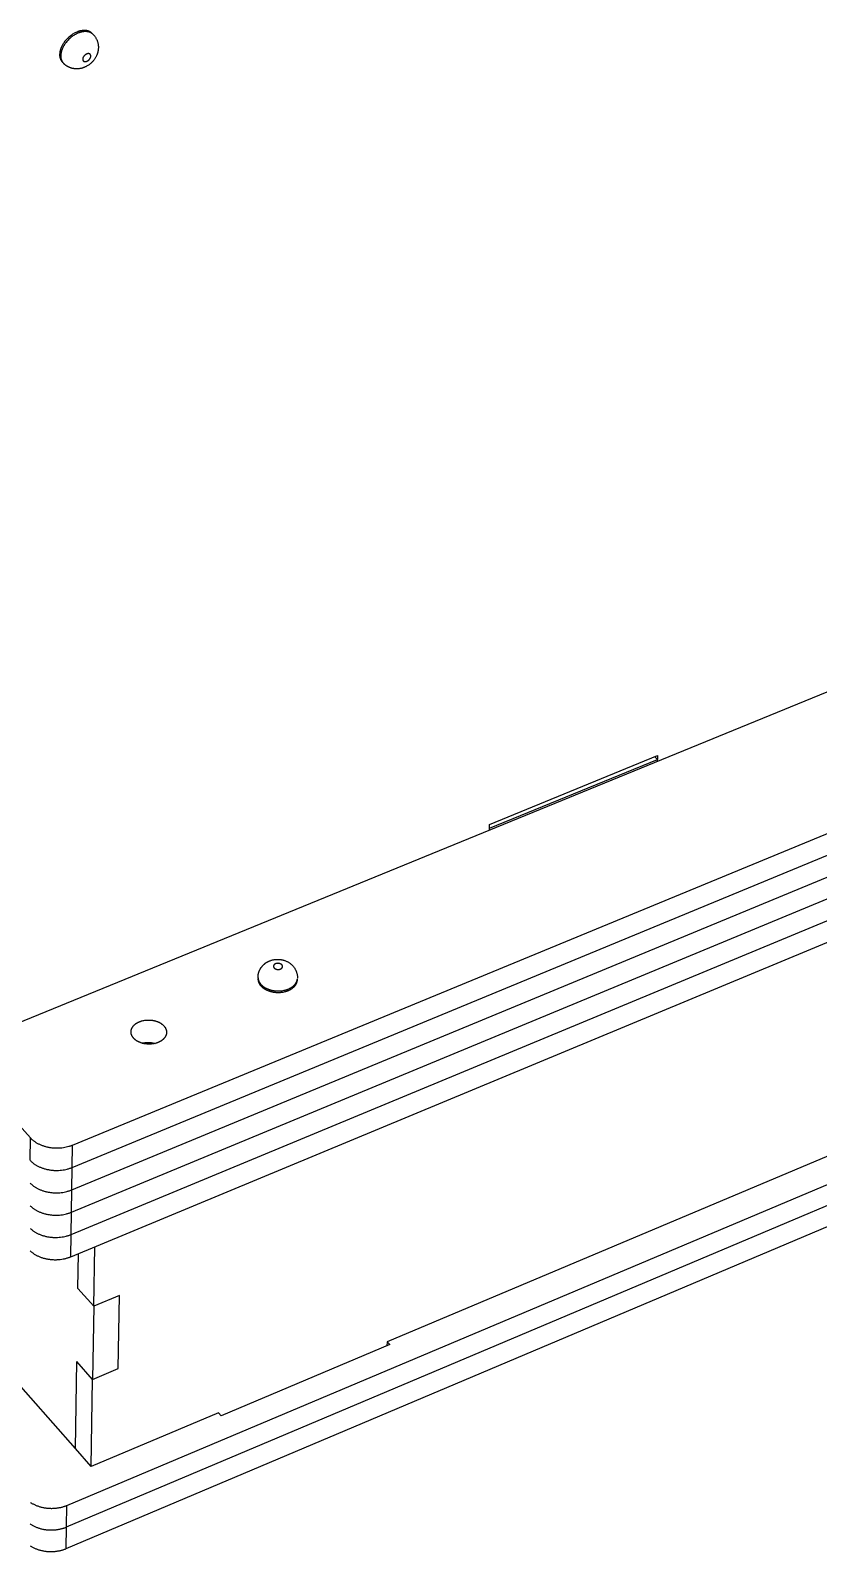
# Model space of a CAD drawing. Extents: x 623 to 1150, y 6 to 775.
# Drawn here: x 721.1 to 786.6, y 6 to 132.3 of the extents above; entities that cross this region are included whole.
import ezdxf

# ---------------------------------------------------------------- set-up
doc = ezdxf.new("R2010")
doc.units = 0
doc.layers.add('DIMENSIONES', color=7, linetype='CONTINUOUS')

msp = doc.modelspace()

# ---------------------------------------------------------------- linework, layer by layer
at = {"layer": 'DIMENSIONES'}
for points in [[(726.239, 132.01), (726.226, 132.022), (726.213, 132.035), (726.2, 132.047), (726.186, 132.059), (726.172, 132.07), (726.158, 132.082), (726.143, 132.092), (726.128, 132.103), (726.113, 132.113), (726.097, 132.123), (726.081, 132.133), (726.065, 132.142), (726.049, 132.151), (726.032, 132.159), (726.015, 132.167), (725.998, 132.175), (725.981, 132.183), (725.963, 132.19), (725.945, 132.196), (725.927, 132.203), (725.908, 132.209), (725.89, 132.214), (725.871, 132.22), (725.852, 132.225), (725.833, 132.229), (725.813, 132.233), (725.794, 132.237), (725.774, 132.24), (725.754, 132.243), (725.734, 132.246), (725.714, 132.248), (725.694, 132.25), (725.673, 132.252), (725.653, 132.253), (725.611, 132.254), (725.57, 132.254), (725.528, 132.253), (725.485, 132.25), (725.443, 132.246), (725.4, 132.24), (725.358, 132.234), (725.316, 132.226), (725.273, 132.217), (725.231, 132.207), (725.189, 132.195), (725.147, 132.183), (725.106, 132.17), (725.065, 132.156), (725.024, 132.14), (724.959, 132.114), (724.893, 132.085), (724.826, 132.052), (724.758, 132.016), (724.69, 131.977), (724.621, 131.934), (724.553, 131.889), (724.485, 131.84), (724.417, 131.789), (724.35, 131.734), (724.285, 131.676), (724.221, 131.616), (724.158, 131.554), (724.098, 131.489), (724.04, 131.422), (723.984, 131.354), (723.931, 131.284), (723.906, 131.249), (723.881, 131.213), (723.858, 131.177), (723.835, 131.141), (723.812, 131.105), (723.791, 131.069), (723.771, 131.032), (723.751, 130.996), (723.732, 130.959), (723.714, 130.923), (723.697, 130.887), (723.681, 130.85), (723.666, 130.814), (723.652, 130.779), (723.639, 130.743), (723.626, 130.707), (723.615, 130.672), (723.604, 130.637), (723.594, 130.603), (723.585, 130.569), (723.577, 130.535), (723.57, 130.501), (723.564, 130.468), (723.558, 130.436), (723.554, 130.404), (723.55, 130.372), (723.547, 130.341), (723.545, 130.31), (723.543, 130.28), (723.542, 130.251)], [(726.331, 131.914), (726.319, 131.926), (726.306, 131.939), (726.292, 131.951), (726.279, 131.963), (726.265, 131.974), (726.25, 131.985), (726.236, 131.996), (726.221, 132.007), (726.206, 132.017), (726.19, 132.027), (726.174, 132.037), (726.158, 132.046), (726.142, 132.055), (726.125, 132.063), (726.108, 132.071), (726.091, 132.079), (726.073, 132.087), (726.056, 132.094), (726.038, 132.1), (726.02, 132.107), (726.001, 132.113), (725.983, 132.118), (725.964, 132.124), (725.945, 132.128), (725.926, 132.133), (725.906, 132.137), (725.887, 132.141), (725.867, 132.144), (725.847, 132.147), (725.827, 132.15), (725.807, 132.152), (725.786, 132.154), (725.766, 132.156), (725.745, 132.157), (725.704, 132.158), (725.662, 132.158), (725.62, 132.157), (725.578, 132.154), (725.536, 132.15), (725.493, 132.144), (725.451, 132.138), (725.408, 132.13), (725.366, 132.121), (725.324, 132.111), (725.282, 132.099), (725.24, 132.087), (725.199, 132.074), (725.158, 132.059), (725.117, 132.044), (725.052, 132.018), (724.986, 131.988), (724.918, 131.956), (724.851, 131.92), (724.782, 131.881), (724.714, 131.838), (724.645, 131.793), (724.577, 131.744), (724.51, 131.692), (724.443, 131.638), (724.377, 131.58), (724.313, 131.52), (724.251, 131.458), (724.191, 131.393), (724.133, 131.326), (724.077, 131.258), (724.024, 131.188), (723.999, 131.152), (723.974, 131.117), (723.95, 131.081), (723.927, 131.045), (723.905, 131.009), (723.884, 130.972), (723.863, 130.936), (723.844, 130.9), (723.825, 130.863), (723.807, 130.827), (723.79, 130.79), (723.774, 130.754), (723.759, 130.718), (723.745, 130.682), (723.731, 130.647), (723.719, 130.611), (723.707, 130.576), (723.697, 130.541), (723.687, 130.507), (723.678, 130.472), (723.67, 130.439), (723.663, 130.405), (723.656, 130.372), (723.651, 130.34), (723.646, 130.308), (723.642, 130.276), (723.639, 130.245), (723.637, 130.214), (723.636, 130.184), (723.635, 130.154)], [(726.331, 131.914), (726.364, 131.879), (726.395, 131.843), (726.426, 131.806), (726.455, 131.767), (726.483, 131.728), (726.51, 131.688), (726.536, 131.647), (726.56, 131.606), (726.583, 131.563), (726.605, 131.52), (726.625, 131.476), (726.644, 131.432), (726.661, 131.387), (726.677, 131.342), (726.692, 131.296), (726.705, 131.25), (726.718, 131.198), (726.729, 131.146), (726.738, 131.093), (726.745, 131.04), (726.751, 130.987), (726.755, 130.934), (726.757, 130.88), (726.757, 130.827), (726.755, 130.783), (726.753, 130.739), (726.749, 130.695), (726.744, 130.651), (726.737, 130.607), (726.73, 130.563), (726.722, 130.52), (726.712, 130.476), (726.701, 130.433), (726.69, 130.39), (726.677, 130.348), (726.663, 130.306), (726.648, 130.264), (726.631, 130.223), (726.614, 130.183), (726.596, 130.142), (726.573, 130.094), (726.548, 130.046), (726.522, 129.999), (726.495, 129.953), (726.466, 129.907), (726.436, 129.863), (726.405, 129.819), (726.372, 129.777), (726.335, 129.73), (726.296, 129.685), (726.255, 129.64), (726.213, 129.597), (726.169, 129.556), (726.124, 129.515), (726.078, 129.476), (726.03, 129.438), (725.981, 129.402), (725.932, 129.368), (725.881, 129.335), (725.829, 129.304), (725.776, 129.274), (725.723, 129.246), (725.669, 129.22), (725.614, 129.196), (725.567, 129.177), (725.536, 129.165), (725.504, 129.154), (725.472, 129.143), (725.44, 129.133), (725.407, 129.124), (725.374, 129.115), (725.341, 129.107), (725.308, 129.1), (725.274, 129.093), (725.241, 129.087), (725.207, 129.081), (725.173, 129.077), (725.138, 129.073), (725.104, 129.07), (725.07, 129.067), (725.036, 129.065), (725.001, 129.064), (724.967, 129.064), (724.932, 129.064), (724.898, 129.065), (724.864, 129.067), (724.83, 129.07), (724.795, 129.073), (724.761, 129.077), (724.728, 129.081), (724.694, 129.087), (724.661, 129.093), (724.627, 129.099), (724.594, 129.106), (724.561, 129.114), (724.529, 129.123), (724.497, 129.132), (724.463, 129.143), (724.43, 129.154), (724.397, 129.167), (724.365, 129.18), (724.332, 129.193), (724.3, 129.208), (724.269, 129.223), (724.237, 129.239), (724.212, 129.253), (724.186, 129.267), (724.161, 129.282), (724.136, 129.298), (724.111, 129.314), (724.087, 129.33), (724.063, 129.347), (724.039, 129.365), (724.015, 129.383), (723.992, 129.401), (723.97, 129.42), (723.948, 129.439), (723.926, 129.459), (723.904, 129.479), (723.883, 129.5), (723.863, 129.521)], [(726.241, 132.008), (726.252, 131.996)], [(723.542, 130.251), (723.541, 130.23), (723.541, 130.208), (723.541, 130.187), (723.542, 130.166), (723.543, 130.144), (723.545, 130.123), (723.547, 130.101), (723.55, 130.08), (723.553, 130.059), (723.557, 130.037), (723.562, 130.016), (723.567, 129.995), (723.572, 129.973), (723.579, 129.952), (723.585, 129.932), (723.592, 129.911), (723.6, 129.89), (723.608, 129.87), (723.617, 129.85), (723.626, 129.83), (723.636, 129.811), (723.646, 129.791), (723.656, 129.772), (723.668, 129.754), (723.679, 129.735), (723.691, 129.717), (723.703, 129.7), (723.716, 129.682), (723.729, 129.665), (723.742, 129.649), (723.756, 129.633), (723.77, 129.617)], [(723.635, 130.154), (723.634, 130.134), (723.634, 130.113), (723.634, 130.093), (723.635, 130.072), (723.636, 130.051), (723.637, 130.03), (723.64, 130.009), (723.642, 129.988), (723.645, 129.967), (723.649, 129.947), (723.653, 129.926), (723.658, 129.905), (723.663, 129.885), (723.669, 129.864), (723.675, 129.844), (723.682, 129.824), (723.689, 129.804), (723.697, 129.784), (723.705, 129.764), (723.714, 129.745), (723.723, 129.726), (723.732, 129.707), (723.742, 129.688), (723.753, 129.67), (723.764, 129.652), (723.775, 129.634), (723.786, 129.616), (723.798, 129.599), (723.811, 129.583), (723.823, 129.566), (723.836, 129.55), (723.85, 129.534)], [(723.858, 129.525), (723.77, 129.617)], [(724.619, 39.745), (850.968, 91.89)], [(724.59, 37.883), (850.804, 90.045)], [(724.561, 36.025), (850.642, 88.203)], [(811.043, 87.077), (714.587, 47.624)], [(724.532, 34.171), (850.479, 86.364)], [(724.503, 32.321), (850.317, 84.53)], [(724.474, 30.475), (850.155, 82.7)], [(759.238, 66.358), (773.192, 72.063)], [(773.178, 71.754), (772.969, 71.972)], [(773.192, 72.063), (773.178, 71.754)], [(759.227, 66.048), (773.178, 71.754)], [(773.171, 71.586), (773.178, 71.754)], [(759.221, 65.881), (759.227, 66.048)], [(759.227, 66.048), (759.238, 66.358)], [(724.152, 9.838), (848.346, 62.227)], [(724.124, 8.041), (848.188, 60.444)], [(724.096, 6.249), (848.031, 58.665)], [(740.011, 53.684), (740.012, 53.711), (740.013, 53.738), (740.015, 53.764), (740.017, 53.791), (740.02, 53.818), (740.024, 53.844), (740.028, 53.871), (740.032, 53.898), (740.037, 53.924), (740.042, 53.95), (740.048, 53.976), (740.055, 54.003), (740.062, 54.028), (740.069, 54.054), (740.077, 54.08), (740.085, 54.105), (740.098, 54.143), (740.113, 54.18), (740.128, 54.216), (740.144, 54.253), (740.162, 54.288), (740.18, 54.324), (740.199, 54.358), (740.219, 54.393), (740.236, 54.418), (740.253, 54.444), (740.27, 54.469), (740.288, 54.495), (740.307, 54.519), (740.326, 54.544), (740.345, 54.568), (740.365, 54.592), (740.386, 54.615), (740.407, 54.638), (740.428, 54.661), (740.451, 54.683), (740.473, 54.705), (740.496, 54.726), (740.519, 54.747), (740.543, 54.768), (740.567, 54.788), (740.592, 54.807), (740.617, 54.826), (740.642, 54.845), (740.668, 54.863), (740.694, 54.88), (740.72, 54.897), (740.747, 54.913), (740.773, 54.929), (740.801, 54.944), (740.828, 54.959), (740.855, 54.973), (740.883, 54.986), (740.911, 54.999), (740.939, 55.011), (740.968, 55.023)], [(740.968, 55.023), (741.016, 55.042), (741.065, 55.06), (741.115, 55.076), (741.165, 55.091), (741.212, 55.103), (741.259, 55.114), (741.307, 55.123), (741.356, 55.132), (741.404, 55.139), (741.453, 55.144), (741.502, 55.149), (741.551, 55.152), (741.6, 55.154), (741.649, 55.154), (741.698, 55.153), (741.747, 55.151), (741.796, 55.148), (741.844, 55.143), (741.893, 55.137), (741.941, 55.13), (741.974, 55.124), (742.007, 55.117), (742.04, 55.11), (742.072, 55.102), (742.105, 55.094), (742.137, 55.085), (742.169, 55.075), (742.201, 55.065), (742.25, 55.048), (742.298, 55.03), (742.346, 55.01), (742.394, 54.989), (742.441, 54.966), (742.487, 54.941), (742.532, 54.916), (742.577, 54.888), (742.62, 54.86), (742.663, 54.83), (742.705, 54.798), (742.746, 54.766), (742.785, 54.732), (742.824, 54.697), (742.861, 54.661), (742.897, 54.624), (742.927, 54.59), (742.957, 54.554), (742.986, 54.518), (743.013, 54.48), (743.04, 54.442), (743.065, 54.403), (743.089, 54.364), (743.111, 54.323), (743.133, 54.282), (743.153, 54.239), (743.173, 54.196), (743.19, 54.152), (743.207, 54.108), (743.222, 54.062), (743.235, 54.017), (743.247, 53.971), (743.258, 53.924), (743.266, 53.877), (743.274, 53.831), (743.28, 53.783), (743.284, 53.736), (743.287, 53.689), (743.288, 53.642), (743.288, 53.595)], [(740.007, 53.557), (740.008, 53.536), (740.008, 53.515), (740.01, 53.494), (740.011, 53.473), (740.014, 53.452), (740.017, 53.431), (740.02, 53.41), (740.024, 53.39), (740.028, 53.369), (740.033, 53.348), (740.038, 53.327), (740.044, 53.307), (740.051, 53.286), (740.058, 53.266), (740.065, 53.246), (740.073, 53.226), (740.081, 53.206), (740.09, 53.186), (740.1, 53.167), (740.109, 53.148), (740.12, 53.129), (740.13, 53.111), (740.142, 53.092), (740.153, 53.075), (740.165, 53.057), (740.177, 53.04), (740.19, 53.023), (740.203, 53.006), (740.217, 52.99), (740.23, 52.974), (740.244, 52.959), (740.279, 52.923), (740.299, 52.902), (740.321, 52.882), (740.343, 52.861), (740.366, 52.841), (740.39, 52.821), (740.415, 52.801), (740.441, 52.781), (740.468, 52.761), (740.495, 52.742), (740.524, 52.723), (740.553, 52.705), (740.583, 52.687), (740.614, 52.669), (740.645, 52.651), (740.678, 52.634), (740.711, 52.618), (740.745, 52.602), (740.78, 52.586), (740.815, 52.571), (740.851, 52.557), (740.888, 52.543), (740.925, 52.53), (740.963, 52.517), (741.002, 52.505), (741.041, 52.494), (741.08, 52.483), (741.12, 52.473), (741.16, 52.463), (741.201, 52.455), (741.242, 52.447), (741.283, 52.439), (741.325, 52.433), (741.366, 52.427), (741.408, 52.422), (741.45, 52.417), (741.492, 52.413), (741.534, 52.411), (741.619, 52.407), (741.702, 52.406), (741.786, 52.408), (741.868, 52.413), (741.948, 52.421), (742.028, 52.431), (742.105, 52.444), (742.18, 52.459), (742.253, 52.476), (742.324, 52.495), (742.359, 52.506), (742.392, 52.517), (742.425, 52.528), (742.458, 52.54), (742.49, 52.552), (742.521, 52.564), (742.559, 52.58), (742.597, 52.597), (742.634, 52.615), (742.671, 52.634), (742.708, 52.654), (742.744, 52.675), (742.78, 52.697), (742.814, 52.719), (742.848, 52.743), (742.882, 52.767), (742.914, 52.793), (742.945, 52.819), (742.976, 52.846), (743.005, 52.874), (743.033, 52.903), (743.047, 52.917), (743.06, 52.932), (743.073, 52.947), (743.085, 52.962), (743.098, 52.977), (743.11, 52.993), (743.121, 53.009), (743.132, 53.024), (743.143, 53.04), (743.154, 53.057), (743.164, 53.073), (743.174, 53.089), (743.183, 53.106), (743.192, 53.122), (743.201, 53.139), (743.209, 53.156), (743.217, 53.173), (743.224, 53.19), (743.231, 53.207), (743.237, 53.224), (743.244, 53.242), (743.249, 53.259), (743.255, 53.277), (743.26, 53.294), (743.264, 53.312), (743.268, 53.329), (743.272, 53.347), (743.275, 53.365), (743.278, 53.382), (743.28, 53.4), (743.282, 53.418), (743.283, 53.436), (743.284, 53.453), (743.285, 53.471)], [(740.01, 53.681), (740.011, 53.66), (740.011, 53.639), (740.013, 53.618), (740.015, 53.597), (740.017, 53.576), (740.02, 53.555), (740.023, 53.534), (740.027, 53.514), (740.031, 53.493), (740.036, 53.472), (740.041, 53.451), (740.047, 53.431), (740.054, 53.41), (740.061, 53.39), (740.068, 53.37), (740.076, 53.35), (740.084, 53.33), (740.093, 53.31), (740.103, 53.291), (740.112, 53.272), (740.123, 53.253), (740.133, 53.235), (740.145, 53.216), (740.156, 53.199), (740.168, 53.181), (740.18, 53.164), (740.193, 53.147), (740.206, 53.13), (740.22, 53.114), (740.233, 53.099), (740.248, 53.083), (740.282, 53.047), (740.302, 53.026), (740.324, 53.006), (740.346, 52.985), (740.369, 52.965), (740.393, 52.945), (740.418, 52.925), (740.444, 52.905), (740.471, 52.885), (740.498, 52.866), (740.527, 52.847), (740.556, 52.829), (740.586, 52.811), (740.617, 52.793), (740.648, 52.775), (740.681, 52.758), (740.714, 52.742), (740.748, 52.726), (740.783, 52.71), (740.818, 52.695), (740.854, 52.681), (740.891, 52.667), (740.928, 52.654), (740.966, 52.641), (741.005, 52.629), (741.044, 52.618), (741.083, 52.607), (741.123, 52.597), (741.163, 52.587), (741.204, 52.579), (741.245, 52.571), (741.286, 52.563), (741.328, 52.557), (741.37, 52.551), (741.411, 52.546), (741.453, 52.541), (741.496, 52.538), (741.538, 52.535), (741.622, 52.531), (741.706, 52.53), (741.789, 52.532), (741.871, 52.537), (741.952, 52.545), (742.031, 52.555), (742.108, 52.568), (742.184, 52.583), (742.257, 52.6), (742.327, 52.619), (742.362, 52.63), (742.396, 52.641), (742.429, 52.652), (742.461, 52.664), (742.493, 52.676), (742.524, 52.688), (742.56, 52.703), (742.596, 52.72), (742.632, 52.737), (742.667, 52.754), (742.702, 52.773), (742.736, 52.793), (742.77, 52.813), (742.803, 52.834), (742.836, 52.856), (742.868, 52.879), (742.899, 52.902), (742.929, 52.927), (742.959, 52.952), (742.987, 52.978), (743.015, 53.004), (743.041, 53.032), (743.066, 53.06), (743.079, 53.074), (743.09, 53.088), (743.102, 53.103), (743.113, 53.118), (743.124, 53.133), (743.135, 53.148), (743.145, 53.163), (743.155, 53.178), (743.165, 53.193), (743.174, 53.209), (743.183, 53.224), (743.192, 53.24), (743.2, 53.256), (743.208, 53.272), (743.216, 53.288), (743.223, 53.304), (743.23, 53.32), (743.236, 53.337), (743.242, 53.353), (743.248, 53.37), (743.254, 53.386), (743.259, 53.403), (743.263, 53.419), (743.267, 53.436), (743.271, 53.453), (743.275, 53.469), (743.278, 53.486), (743.28, 53.503), (743.283, 53.52), (743.285, 53.537)], [(743.288, 53.583), (743.288, 53.595)], [(822.263, 53.541), (750.73, 23.419)], [(730.385, 48.2), (730.451, 48.214), (730.518, 48.227), (730.585, 48.238), (730.653, 48.246), (730.722, 48.253), (730.79, 48.257), (730.859, 48.259), (730.928, 48.259), (730.996, 48.256), (731.065, 48.251), (731.133, 48.244), (731.201, 48.235), (731.269, 48.224), (731.336, 48.211), (731.402, 48.195), (731.467, 48.178)], [(714.587, 47.624), (721.115, 40.341)], [(721.09, 38.479), (721.115, 40.341)], [(721.115, 40.341), (721.145, 40.309), (721.176, 40.276), (721.209, 40.243), (721.244, 40.211), (721.279, 40.179), (721.316, 40.148), (721.354, 40.116), (721.394, 40.085), (721.435, 40.055), (721.477, 40.025), (721.521, 39.995), (721.566, 39.966), (721.612, 39.938), (721.66, 39.91), (721.709, 39.882), (721.759, 39.856), (721.81, 39.83), (721.862, 39.805), (721.916, 39.781), (721.97, 39.757), (722.026, 39.734), (722.083, 39.713), (722.141, 39.692), (722.199, 39.672), (722.259, 39.653), (722.319, 39.635), (722.38, 39.618), (722.442, 39.602), (722.504, 39.587), (722.567, 39.574), (722.631, 39.561), (722.695, 39.55), (722.759, 39.539), (722.824, 39.53), (722.889, 39.522), (722.954, 39.515), (723.019, 39.509), (723.084, 39.505), (723.15, 39.501), (723.215, 39.499), (723.345, 39.498), (723.474, 39.501), (723.602, 39.509), (723.728, 39.521), (723.851, 39.537), (723.971, 39.557), (724.089, 39.58), (724.203, 39.608), (724.313, 39.638), (724.367, 39.654), (724.419, 39.671), (724.471, 39.689), (724.521, 39.707), (724.571, 39.726), (724.619, 39.745)], [(724.59, 37.883), (724.619, 39.745)], [(721.09, 38.479), (721.12, 38.446), (721.151, 38.414), (721.184, 38.381), (721.218, 38.349), (721.254, 38.317), (721.291, 38.285), (721.329, 38.254), (721.368, 38.223), (721.409, 38.193), (721.452, 38.162), (721.495, 38.133), (721.54, 38.104), (721.586, 38.075), (721.634, 38.047), (721.683, 38.02), (721.733, 37.994), (721.784, 37.968), (721.836, 37.943), (721.89, 37.918), (721.944, 37.895), (722, 37.872), (722.057, 37.85), (722.114, 37.829), (722.173, 37.809), (722.232, 37.791), (722.292, 37.773), (722.353, 37.756), (722.415, 37.74), (722.477, 37.725), (722.54, 37.711), (722.604, 37.699), (722.668, 37.687), (722.732, 37.677), (722.797, 37.668), (722.861, 37.66), (722.927, 37.653), (722.992, 37.647), (723.057, 37.642), (723.122, 37.639), (723.188, 37.637), (723.253, 37.635), (723.318, 37.635), (723.446, 37.639), (723.574, 37.646), (723.699, 37.658), (723.823, 37.675), (723.943, 37.694), (724.06, 37.718), (724.174, 37.745), (724.23, 37.76), (724.284, 37.775), (724.338, 37.792), (724.39, 37.809), (724.442, 37.826), (724.492, 37.845), (724.542, 37.864), (724.59, 37.883)], [(724.561, 36.025), (724.59, 37.883)], [(721.095, 36.588), (721.126, 36.556), (721.159, 36.523), (721.193, 36.491), (721.228, 36.459), (721.265, 36.427), (721.303, 36.396), (721.343, 36.365), (721.384, 36.334), (721.426, 36.304), (721.47, 36.275), (721.515, 36.246), (721.561, 36.217), (721.608, 36.189), (721.657, 36.162), (721.707, 36.135), (721.758, 36.109), (721.81, 36.084), (721.864, 36.06), (721.918, 36.036), (721.974, 36.014), (722.03, 35.992), (722.088, 35.971), (722.146, 35.951), (722.206, 35.932), (722.266, 35.914), (722.327, 35.897), (722.388, 35.882), (722.451, 35.867), (722.514, 35.853), (722.577, 35.84), (722.641, 35.829), (722.705, 35.819), (722.77, 35.809), (722.834, 35.801), (722.899, 35.794), (722.965, 35.789), (723.03, 35.784), (723.095, 35.781), (723.16, 35.778), (723.225, 35.777), (723.29, 35.777), (723.419, 35.78), (723.546, 35.788), (723.671, 35.8), (723.794, 35.816), (723.915, 35.836), (724.032, 35.86), (724.145, 35.887), (724.201, 35.902), (724.255, 35.917), (724.309, 35.934), (724.362, 35.95), (724.413, 35.968), (724.463, 35.986), (724.513, 36.005), (724.561, 36.025)], [(724.532, 34.171), (724.561, 36.025)], [(721.101, 34.702), (721.134, 34.669), (721.168, 34.637), (721.203, 34.605), (721.24, 34.573), (721.278, 34.542), (721.318, 34.511), (721.358, 34.48), (721.401, 34.45), (721.444, 34.421), (721.489, 34.392), (721.535, 34.363), (721.583, 34.335), (721.631, 34.308), (721.681, 34.281), (721.732, 34.255), (721.784, 34.23), (721.838, 34.206), (721.892, 34.182), (721.948, 34.16), (722.004, 34.138), (722.062, 34.117), (722.12, 34.097), (722.179, 34.078), (722.24, 34.06), (722.3, 34.043), (722.362, 34.027), (722.424, 34.013), (722.487, 33.999), (722.55, 33.986), (722.614, 33.975), (722.678, 33.964), (722.743, 33.955), (722.807, 33.947), (722.872, 33.94), (722.937, 33.935), (723.002, 33.93), (723.068, 33.926), (723.133, 33.924), (723.198, 33.923), (723.262, 33.923), (723.391, 33.926), (723.518, 33.934), (723.643, 33.946), (723.766, 33.962), (723.886, 33.982), (724.003, 34.006), (724.117, 34.033), (724.172, 34.048), (724.227, 34.063), (724.28, 34.079), (724.333, 34.096), (724.384, 34.114), (724.435, 34.132), (724.484, 34.151), (724.532, 34.171)], [(724.503, 32.321), (724.532, 34.171)], [(721.108, 32.819), (721.143, 32.787), (721.178, 32.755), (721.215, 32.723), (721.253, 32.692), (721.292, 32.661), (721.333, 32.631), (721.375, 32.6), (721.419, 32.571), (721.463, 32.542), (721.51, 32.513), (721.557, 32.485), (721.605, 32.458), (721.655, 32.431), (721.706, 32.405), (721.759, 32.38), (721.812, 32.356), (721.866, 32.332), (721.922, 32.31), (721.978, 32.288), (722.036, 32.267), (722.094, 32.247), (722.153, 32.228), (722.213, 32.21), (722.274, 32.193), (722.335, 32.177), (722.398, 32.163), (722.46, 32.149), (722.523, 32.136), (722.587, 32.125), (722.651, 32.114), (722.716, 32.105), (722.78, 32.097), (722.845, 32.09), (722.91, 32.085), (722.975, 32.08), (723.04, 32.076), (723.105, 32.074), (723.17, 32.073), (723.235, 32.073), (723.363, 32.076), (723.49, 32.084), (723.616, 32.096), (723.738, 32.112), (723.858, 32.132), (723.975, 32.156), (724.088, 32.183), (724.144, 32.198), (724.198, 32.213), (724.252, 32.229), (724.304, 32.246), (724.355, 32.264), (724.406, 32.282), (724.455, 32.301), (724.503, 32.321)], [(724.474, 30.475), (724.503, 32.321)], [(721.083, 30.974), (721.117, 30.941), (721.153, 30.909), (721.19, 30.878), (721.228, 30.846), (721.267, 30.815), (721.308, 30.785), (721.35, 30.755), (721.393, 30.725), (721.438, 30.696), (721.484, 30.667), (721.531, 30.639), (721.58, 30.612), (721.63, 30.586), (721.681, 30.56), (721.733, 30.535), (721.786, 30.51), (721.84, 30.487), (721.896, 30.464), (721.952, 30.442), (722.009, 30.421), (722.068, 30.401), (722.127, 30.382), (722.187, 30.364), (722.248, 30.347), (722.309, 30.332), (722.371, 30.317), (722.434, 30.303), (722.497, 30.29), (722.56, 30.279), (722.624, 30.269), (722.689, 30.259), (722.753, 30.251), (722.818, 30.244), (722.883, 30.239), (722.948, 30.234), (723.013, 30.231), (723.078, 30.228), (723.143, 30.227), (723.207, 30.227), (723.272, 30.228), (723.336, 30.23), (723.463, 30.238), (723.588, 30.25), (723.71, 30.266), (723.83, 30.286), (723.947, 30.31), (724.004, 30.323), (724.06, 30.337), (724.115, 30.352), (724.17, 30.367), (724.223, 30.384), (724.275, 30.401), (724.327, 30.418), (724.377, 30.437), (724.426, 30.455), (724.474, 30.475)], [(725.061, 27.847), (725.107, 30.738)], [(726.384, 26.361), (726.467, 31.303)], [(721.145, 18.758), (712.52, 28.535)], [(726.384, 26.361), (725.061, 27.847)], [(728.521, 27.253), (726.384, 26.361)], [(728.412, 21.187), (728.521, 27.253)], [(726.384, 26.361), (726.282, 20.294)], [(750.952, 23.174), (736.956, 17.279)], [(750.73, 23.419), (750.719, 23.076)], [(750.73, 23.419), (750.952, 23.174)], [(724.848, 14.56), (724.963, 21.781)], [(726.282, 20.294), (724.963, 21.781)], [(726.16, 13.072), (726.282, 20.294)], [(726.282, 20.294), (728.412, 21.187)], [(724.848, 14.56), (721.145, 18.758)], [(736.736, 17.526), (726.16, 13.072)], [(736.956, 17.279), (736.736, 17.526)], [(726.16, 13.072), (724.848, 14.56)], [(721.109, 10.088), (721.153, 10.059), (721.199, 10.031), (721.245, 10.003), (721.293, 9.975), (721.343, 9.949), (721.393, 9.923), (721.444, 9.897), (721.497, 9.873), (721.551, 9.849), (721.605, 9.827), (721.661, 9.805), (721.718, 9.784), (721.775, 9.764), (721.834, 9.745), (721.893, 9.727), (721.953, 9.71), (722.013, 9.694), (722.075, 9.679), (722.137, 9.665), (722.199, 9.653), (722.262, 9.641), (722.325, 9.631), (722.388, 9.621), (722.452, 9.613), (722.516, 9.606), (722.58, 9.601), (722.645, 9.596), (722.709, 9.593), (722.773, 9.59), (722.837, 9.589), (722.901, 9.589), (722.964, 9.59), (723.027, 9.592), (723.09, 9.596), (723.153, 9.6), (723.215, 9.606), (723.276, 9.612), (723.337, 9.62), (723.397, 9.628), (723.457, 9.638), (723.516, 9.648), (723.574, 9.66), (723.631, 9.672), (723.687, 9.685), (723.743, 9.699), (723.797, 9.714), (723.851, 9.73), (723.904, 9.746), (723.955, 9.763), (724.006, 9.781), (724.056, 9.799), (724.104, 9.818), (724.152, 9.838)], [(724.124, 8.041), (724.152, 9.838)], [(721.084, 8.292), (721.129, 8.263), (721.174, 8.234), (721.221, 8.206), (721.268, 8.179), (721.318, 8.152), (721.368, 8.126), (721.419, 8.101), (721.472, 8.077), (721.525, 8.053), (721.58, 8.03), (721.636, 8.008), (721.692, 7.987), (721.75, 7.967), (721.808, 7.948), (721.867, 7.93), (721.927, 7.913), (721.988, 7.897), (722.049, 7.883), (722.111, 7.869), (722.173, 7.856), (722.236, 7.845), (722.299, 7.834), (722.362, 7.825), (722.426, 7.817), (722.49, 7.81), (722.554, 7.804), (722.618, 7.8), (722.682, 7.796), (722.746, 7.794), (722.81, 7.793), (722.874, 7.793), (722.937, 7.794), (723.001, 7.796), (723.063, 7.799), (723.126, 7.804), (723.188, 7.809), (723.249, 7.816), (723.31, 7.823), (723.37, 7.832), (723.429, 7.841), (723.488, 7.852), (723.546, 7.863), (723.603, 7.876), (723.66, 7.889), (723.715, 7.903), (723.77, 7.918), (723.823, 7.933), (723.876, 7.95), (723.928, 7.967), (723.978, 7.984), (724.028, 8.003), (724.076, 8.022), (724.124, 8.041)], [(724.096, 6.249), (724.124, 8.041)], [(721.104, 6.47), (721.149, 6.442), (721.196, 6.414), (721.244, 6.386), (721.293, 6.36), (721.343, 6.334), (721.394, 6.309), (721.447, 6.284), (721.5, 6.26), (721.555, 6.238), (721.61, 6.216), (721.667, 6.195), (721.724, 6.175), (721.783, 6.156), (721.842, 6.138), (721.901, 6.121), (721.962, 6.105), (722.023, 6.09), (722.085, 6.076), (722.147, 6.064), (722.21, 6.052), (722.273, 6.042), (722.336, 6.033), (722.4, 6.024), (722.464, 6.017), (722.528, 6.012), (722.592, 6.007), (722.656, 6.004), (722.72, 6.001), (722.784, 6), (722.847, 6), (722.911, 6.001), (722.974, 6.003), (723.037, 6.007), (723.099, 6.011), (723.161, 6.017), (723.222, 6.023), (723.283, 6.031), (723.343, 6.039), (723.402, 6.049), (723.461, 6.059), (723.519, 6.071), (723.576, 6.083), (723.632, 6.096), (723.688, 6.11), (723.742, 6.125), (723.796, 6.141), (723.848, 6.157), (723.9, 6.174), (723.95, 6.192), (724, 6.21), (724.049, 6.229), (724.096, 6.249)]]:
    msp.add_lwpolyline(points, dxfattribs=at)
for points in [[(725.455, 129.866), (725.456, 129.852), (725.456, 129.845), (725.457, 129.838), (725.458, 129.831), (725.458, 129.824), (725.459, 129.818), (725.461, 129.811), (725.462, 129.804), (725.464, 129.797), (725.466, 129.79), (725.467, 129.787), (725.468, 129.783), (725.469, 129.78), (725.47, 129.777), (725.471, 129.774), (725.473, 129.77), (725.474, 129.767), (725.475, 129.764), (725.477, 129.761), (725.479, 129.758), (725.48, 129.755), (725.482, 129.752), (725.484, 129.749), (725.486, 129.746), (725.488, 129.743), (725.49, 129.74), (725.492, 129.737), (725.494, 129.734), (725.496, 129.732), (725.499, 129.729), (725.501, 129.726), (725.503, 129.724), (725.506, 129.721), (725.509, 129.719), (725.511, 129.716), (725.514, 129.714), (725.516, 129.712), (725.519, 129.709), (725.522, 129.707), (725.525, 129.705), (725.528, 129.703), (725.53, 129.701), (725.533, 129.699), (725.536, 129.697), (725.539, 129.695), (725.542, 129.693), (725.545, 129.691), (725.548, 129.689), (725.552, 129.688), (725.555, 129.686), (725.558, 129.685), (725.561, 129.683), (725.567, 129.68), (725.574, 129.678), (725.58, 129.675), (725.586, 129.673), (725.593, 129.671), (725.599, 129.67), (725.606, 129.668), (725.612, 129.667), (725.619, 129.666), (725.626, 129.665), (725.633, 129.664), (725.639, 129.663), (725.646, 129.663), (725.653, 129.663), (725.66, 129.663), (725.667, 129.663), (725.673, 129.663), (725.68, 129.664), (725.687, 129.664), (725.694, 129.665), (725.701, 129.666), (725.708, 129.667), (725.715, 129.668), (725.721, 129.67), (725.728, 129.671), (725.735, 129.673), (725.749, 129.676), (725.762, 129.68), (725.775, 129.684), (725.783, 129.687), (725.79, 129.69), (725.798, 129.693), (725.805, 129.696), (725.82, 129.703), (725.834, 129.71), (725.848, 129.717), (725.862, 129.725), (725.876, 129.734), (725.889, 129.743), (725.902, 129.752), (725.915, 129.761), (725.928, 129.771), (725.94, 129.781), (725.952, 129.792), (725.964, 129.803), (725.976, 129.814), (725.987, 129.825), (725.998, 129.837), (726.009, 129.849), (726.02, 129.862), (726.031, 129.874), (726.041, 129.887), (726.05, 129.901), (726.06, 129.914), (726.068, 129.928), (726.077, 129.942), (726.081, 129.949), (726.084, 129.957), (726.088, 129.964), (726.092, 129.971), (726.095, 129.979), (726.099, 129.986), (726.102, 129.994), (726.105, 130.002), (726.108, 130.009), (726.11, 130.017), (726.113, 130.025), (726.115, 130.033), (726.118, 130.041), (726.12, 130.05), (726.122, 130.062), (726.125, 130.075), (726.127, 130.087), (726.128, 130.094), (726.128, 130.1), (726.129, 130.106), (726.129, 130.113), (726.13, 130.119), (726.13, 130.125), (726.13, 130.132), (726.13, 130.138), (726.13, 130.144), (726.129, 130.151), (726.129, 130.157), (726.128, 130.163), (726.127, 130.169), (726.127, 130.175), (726.125, 130.181), (726.124, 130.187), (726.123, 130.193), (726.121, 130.199), (726.119, 130.205), (726.117, 130.21), (726.115, 130.216), (726.114, 130.218), (726.113, 130.221), (726.112, 130.224), (726.11, 130.226), (726.109, 130.229), (726.108, 130.232), (726.106, 130.234), (726.105, 130.237), (726.103, 130.239), (726.101, 130.242), (726.1, 130.244), (726.098, 130.246), (726.097, 130.249), (726.095, 130.251), (726.092, 130.255), (726.088, 130.259), (726.085, 130.263), (726.081, 130.267), (726.077, 130.271), (726.073, 130.275), (726.069, 130.278), (726.064, 130.282), (726.06, 130.285), (726.056, 130.288), (726.051, 130.292), (726.046, 130.295), (726.041, 130.298), (726.036, 130.3), (726.031, 130.303), (726.026, 130.306), (726.021, 130.308), (726.016, 130.31), (726.011, 130.312), (726.005, 130.315), (726, 130.316), (725.994, 130.318), (725.989, 130.32), (725.983, 130.321), (725.978, 130.323), (725.972, 130.324), (725.967, 130.325), (725.961, 130.326), (725.955, 130.327), (725.95, 130.328), (725.943, 130.329), (725.936, 130.329), (725.929, 130.329), (725.921, 130.33), (725.914, 130.329), (725.907, 130.329), (725.9, 130.329), (725.893, 130.328), (725.886, 130.327), (725.879, 130.326), (725.872, 130.325), (725.865, 130.324), (725.858, 130.322), (725.851, 130.32), (725.844, 130.319), (725.837, 130.317), (725.83, 130.314), (725.824, 130.312), (725.817, 130.31), (725.81, 130.307), (725.797, 130.302), (725.783, 130.296), (725.77, 130.29), (725.757, 130.283), (725.744, 130.277), (725.732, 130.269), (725.717, 130.261), (725.703, 130.252), (725.69, 130.243), (725.676, 130.234), (725.663, 130.224), (725.65, 130.214), (725.638, 130.204), (725.626, 130.193), (725.614, 130.182), (725.602, 130.171), (725.591, 130.159), (725.58, 130.147), (725.569, 130.135), (725.559, 130.123), (725.549, 130.11), (725.539, 130.096), (725.531, 130.083), (725.522, 130.07), (725.514, 130.057), (725.507, 130.043), (725.499, 130.029), (725.492, 130.015), (725.486, 130.001), (725.483, 129.994), (725.48, 129.986), (725.478, 129.979), (725.475, 129.972), (725.473, 129.964), (725.47, 129.957), (725.468, 129.949), (725.466, 129.942), (725.464, 129.934), (725.463, 129.927), (725.461, 129.919), (725.46, 129.912), (725.459, 129.904), (725.458, 129.896), (725.457, 129.889), (725.456, 129.881), (725.456, 129.873)], [(741.471, 54.788), (741.46, 54.783), (741.449, 54.777), (741.438, 54.771), (741.427, 54.765), (741.415, 54.759), (741.404, 54.752), (741.393, 54.744), (741.388, 54.741), (741.383, 54.737), (741.378, 54.733), (741.373, 54.728), (741.368, 54.724), (741.363, 54.72), (741.358, 54.715), (741.353, 54.711), (741.349, 54.706), (741.344, 54.702), (741.34, 54.697), (741.336, 54.692), (741.332, 54.687), (741.328, 54.681), (741.325, 54.676), (741.323, 54.673), (741.321, 54.671), (741.32, 54.668), (741.318, 54.665), (741.317, 54.662), (741.315, 54.66), (741.313, 54.655), (741.311, 54.65), (741.309, 54.646), (741.307, 54.641), (741.306, 54.636), (741.304, 54.631), (741.303, 54.627), (741.301, 54.622), (741.3, 54.617), (741.299, 54.612), (741.299, 54.607), (741.298, 54.602), (741.297, 54.596), (741.297, 54.591), (741.296, 54.586), (741.296, 54.581), (741.296, 54.576), (741.296, 54.571), (741.296, 54.566), (741.297, 54.561), (741.297, 54.556), (741.298, 54.55), (741.298, 54.545), (741.299, 54.54), (741.3, 54.535), (741.301, 54.53), (741.302, 54.525), (741.304, 54.521), (741.305, 54.516), (741.307, 54.511), (741.309, 54.506), (741.31, 54.501), (741.313, 54.496), (741.315, 54.491), (741.318, 54.485), (741.32, 54.48), (741.323, 54.475), (741.326, 54.47), (741.33, 54.465), (741.333, 54.461), (741.336, 54.456), (741.34, 54.451), (741.344, 54.447), (741.348, 54.442), (741.351, 54.438), (741.356, 54.434), (741.36, 54.429), (741.364, 54.425), (741.368, 54.421), (741.373, 54.417), (741.377, 54.413), (741.382, 54.409), (741.387, 54.406), (741.392, 54.402), (741.401, 54.395), (741.411, 54.388), (741.422, 54.382), (741.432, 54.375), (741.443, 54.37), (741.456, 54.363), (741.469, 54.357), (741.482, 54.351), (741.495, 54.346), (741.509, 54.341), (741.523, 54.337), (741.536, 54.333), (741.55, 54.329), (741.564, 54.326), (741.578, 54.323), (741.592, 54.32), (741.606, 54.318), (741.62, 54.317), (741.635, 54.315), (741.649, 54.314), (741.663, 54.314), (741.677, 54.314), (741.692, 54.314), (741.706, 54.314), (741.72, 54.315), (741.734, 54.316), (741.748, 54.317), (741.763, 54.319), (741.777, 54.322), (741.791, 54.324), (741.805, 54.328), (741.819, 54.331), (741.832, 54.335), (741.846, 54.339), (741.86, 54.344), (741.873, 54.349), (741.887, 54.355), (741.898, 54.36), (741.909, 54.366), (741.92, 54.371), (741.93, 54.377), (741.941, 54.384), (741.946, 54.387), (741.951, 54.391), (741.956, 54.394), (741.961, 54.398), (741.966, 54.401), (741.97, 54.405), (741.975, 54.409), (741.98, 54.413), (741.984, 54.417), (741.988, 54.421), (741.993, 54.425), (741.997, 54.43), (742.001, 54.434), (742.004, 54.438), (742.008, 54.443), (742.012, 54.448), (742.015, 54.452), (742.018, 54.457), (742.022, 54.462), (742.025, 54.467), (742.027, 54.473), (742.03, 54.478), (742.032, 54.482), (742.034, 54.487), (742.036, 54.492), (742.038, 54.496), (742.04, 54.501), (742.041, 54.506), (742.042, 54.511), (742.044, 54.516), (742.045, 54.521), (742.046, 54.526), (742.047, 54.531), (742.048, 54.536), (742.048, 54.541), (742.049, 54.546), (742.049, 54.551), (742.049, 54.557), (742.05, 54.562), (742.05, 54.567), (742.049, 54.572), (742.049, 54.577), (742.049, 54.582), (742.048, 54.587), (742.048, 54.592), (742.047, 54.597), (742.046, 54.602), (742.045, 54.607), (742.044, 54.612), (742.043, 54.617), (742.041, 54.622), (742.04, 54.627), (742.038, 54.632), (742.036, 54.636), (742.034, 54.641), (742.032, 54.646), (742.03, 54.651), (742.027, 54.656), (742.024, 54.661), (742.022, 54.665), (742.019, 54.67), (742.016, 54.674), (742.012, 54.679), (742.009, 54.683), (742.006, 54.687), (742.002, 54.691), (741.999, 54.696), (741.995, 54.7), (741.991, 54.704), (741.987, 54.708), (741.983, 54.711), (741.979, 54.715), (741.975, 54.719), (741.971, 54.722), (741.962, 54.73), (741.953, 54.736), (741.944, 54.743), (741.934, 54.749), (741.925, 54.755), (741.915, 54.761), (741.902, 54.768), (741.889, 54.775), (741.876, 54.781), (741.863, 54.786), (741.85, 54.792), (741.836, 54.797), (741.822, 54.801), (741.809, 54.805), (741.795, 54.809), (741.781, 54.812), (741.767, 54.815), (741.753, 54.818), (741.739, 54.82), (741.725, 54.821), (741.711, 54.823), (741.696, 54.824), (741.682, 54.824), (741.668, 54.824), (741.653, 54.824), (741.639, 54.823), (741.625, 54.822), (741.611, 54.821), (741.596, 54.819), (741.582, 54.817), (741.568, 54.815), (741.554, 54.812), (741.54, 54.809), (741.526, 54.805), (741.512, 54.801), (741.499, 54.797), (741.485, 54.793)], [(730.165, 49.976), (730.193, 49.987), (730.221, 49.998), (730.251, 50.009), (730.28, 50.019), (730.311, 50.029), (730.342, 50.038), (730.406, 50.055), (730.472, 50.071), (730.539, 50.084), (730.609, 50.096), (730.68, 50.105), (730.753, 50.112), (730.827, 50.116), (730.902, 50.118), (730.977, 50.118), (731.053, 50.114), (731.09, 50.112), (731.128, 50.108), (731.166, 50.104), (731.204, 50.1), (731.241, 50.095), (731.278, 50.089), (731.315, 50.082), (731.352, 50.075), (731.389, 50.067), (731.425, 50.058), (731.461, 50.049), (731.496, 50.04), (731.531, 50.029), (731.566, 50.018), (731.6, 50.007), (731.633, 49.995), (731.666, 49.983), (731.698, 49.969), (731.73, 49.956), (731.761, 49.942), (731.792, 49.928), (731.821, 49.913), (731.85, 49.897), (731.879, 49.882), (731.906, 49.866), (731.933, 49.849), (731.96, 49.833), (731.985, 49.816), (732.01, 49.798), (732.034, 49.781), (732.057, 49.763), (732.079, 49.745), (732.1, 49.727), (732.121, 49.708), (732.141, 49.69), (732.16, 49.671), (732.179, 49.652), (732.196, 49.633), (732.213, 49.614), (732.23, 49.595), (732.246, 49.575), (732.261, 49.554), (732.276, 49.534), (732.291, 49.512), (732.304, 49.491), (732.318, 49.469), (732.33, 49.447), (732.342, 49.424), (732.353, 49.401), (732.363, 49.378), (732.372, 49.354), (732.381, 49.33), (732.389, 49.306), (732.396, 49.282), (732.399, 49.27), (732.402, 49.257), (732.405, 49.245), (732.407, 49.233), (732.41, 49.22), (732.412, 49.208), (732.413, 49.195), (732.415, 49.182), (732.416, 49.17), (732.418, 49.157), (732.419, 49.144), (732.419, 49.132), (732.42, 49.119), (732.42, 49.106), (732.42, 49.093), (732.419, 49.081), (732.419, 49.068), (732.418, 49.055), (732.417, 49.042), (732.416, 49.029), (732.414, 49.017), (732.413, 49.004), (732.411, 48.991), (732.408, 48.978), (732.406, 48.965), (732.403, 48.953), (732.4, 48.94), (732.397, 48.927), (732.394, 48.915), (732.39, 48.902), (732.386, 48.889), (732.382, 48.877), (732.377, 48.864), (732.373, 48.852), (732.368, 48.839), (732.363, 48.827), (732.357, 48.814), (732.352, 48.802), (732.34, 48.778), (732.327, 48.754), (732.313, 48.73), (732.298, 48.706), (732.283, 48.683), (732.267, 48.66), (732.249, 48.638), (732.231, 48.615), (732.213, 48.594), (732.193, 48.572), (732.173, 48.552), (732.152, 48.531), (732.131, 48.511), (732.109, 48.492), (732.086, 48.473), (732.063, 48.454), (732.039, 48.436), (732.015, 48.419), (731.99, 48.402), (731.965, 48.385), (731.94, 48.369), (731.914, 48.354), (731.887, 48.339), (731.861, 48.325), (731.834, 48.311), (731.807, 48.298), (731.78, 48.285), (731.752, 48.273), (731.725, 48.261), (731.697, 48.25), (731.668, 48.239), (731.639, 48.229), (731.609, 48.219), (731.578, 48.209), (731.547, 48.199), (731.484, 48.182), (731.418, 48.166), (731.35, 48.153), (731.28, 48.141), (731.208, 48.132), (731.136, 48.125), (731.062, 48.121), (730.987, 48.119), (730.911, 48.119), (730.836, 48.123), (730.798, 48.125), (730.76, 48.129), (730.722, 48.133), (730.685, 48.137), (730.647, 48.143), (730.61, 48.149), (730.573, 48.155), (730.536, 48.162), (730.499, 48.17), (730.463, 48.179), (730.427, 48.188), (730.392, 48.198), (730.357, 48.208), (730.322, 48.219), (730.288, 48.23), (730.255, 48.242), (730.222, 48.255), (730.189, 48.268), (730.157, 48.282), (730.126, 48.296), (730.096, 48.31), (730.066, 48.325), (730.037, 48.34), (730.009, 48.356), (729.981, 48.372), (729.954, 48.388), (729.928, 48.405), (729.902, 48.422), (729.878, 48.44), (729.854, 48.457), (729.831, 48.475), (729.808, 48.493), (729.787, 48.511), (729.766, 48.53), (729.746, 48.548), (729.727, 48.567), (729.709, 48.586), (729.691, 48.605), (729.674, 48.624), (729.658, 48.643), (729.642, 48.663), (729.626, 48.684), (729.611, 48.705), (729.597, 48.726), (729.583, 48.747), (729.57, 48.769), (729.558, 48.792), (729.546, 48.814), (729.535, 48.837), (729.525, 48.861), (729.516, 48.884), (729.507, 48.908), (729.499, 48.932), (729.492, 48.957), (729.489, 48.969), (729.486, 48.981), (729.483, 48.994), (729.481, 49.006), (729.479, 49.019), (729.477, 49.031), (729.475, 49.044), (729.473, 49.056), (729.472, 49.069), (729.471, 49.081), (729.47, 49.094), (729.469, 49.107), (729.469, 49.12), (729.469, 49.132), (729.469, 49.145), (729.469, 49.158), (729.47, 49.171), (729.47, 49.184), (729.471, 49.196), (729.473, 49.209), (729.474, 49.222), (729.476, 49.235), (729.478, 49.248), (729.48, 49.26), (729.483, 49.273), (729.486, 49.286), (729.489, 49.299), (729.492, 49.311), (729.495, 49.324), (729.499, 49.337), (729.503, 49.349), (729.507, 49.362), (729.512, 49.374), (729.516, 49.387), (729.521, 49.399), (729.526, 49.412), (729.532, 49.424), (729.538, 49.436), (729.55, 49.461), (729.562, 49.485), (729.576, 49.509), (729.591, 49.532), (729.606, 49.555), (729.623, 49.578), (729.64, 49.601), (729.658, 49.623), (729.677, 49.644), (729.696, 49.666), (729.716, 49.687), (729.737, 49.707), (729.759, 49.727), (729.781, 49.746), (729.803, 49.765), (729.827, 49.784), (729.85, 49.802), (729.875, 49.819), (729.899, 49.836), (729.924, 49.853), (729.95, 49.868), (729.976, 49.884), (730.002, 49.899), (730.029, 49.913), (730.055, 49.927), (730.082, 49.94), (730.11, 49.952), (730.137, 49.965)]]:
    msp.add_lwpolyline(points, close=True, dxfattribs=at)

doc.saveas('drawing.dxf')
